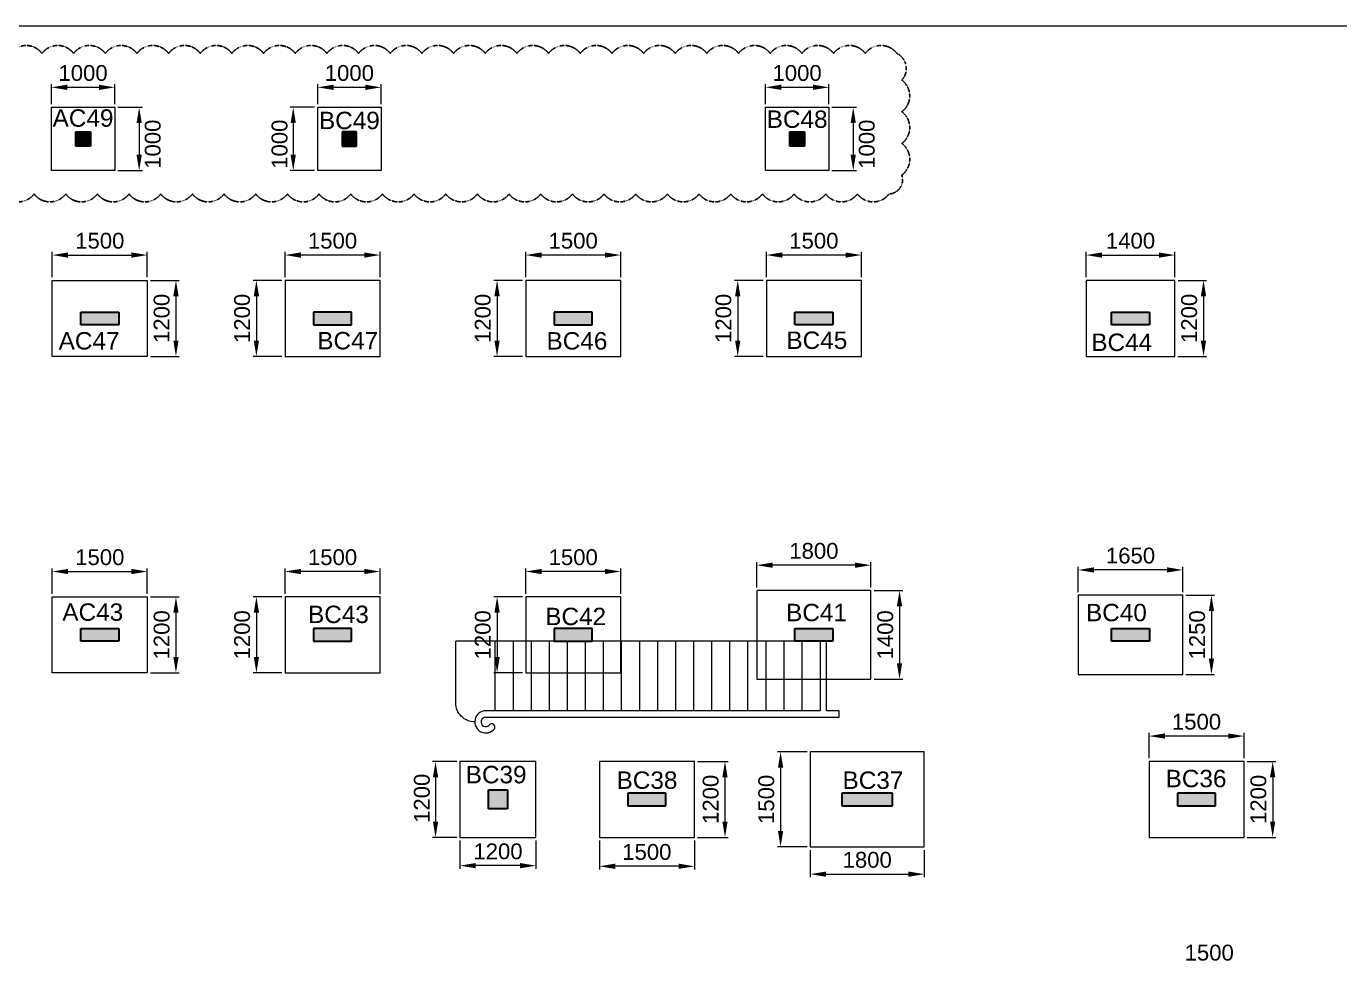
# Model space of a CAD drawing. Header units: metres. Extents: x 21100 to 202285, y -1545145 to -1477211.
# Drawn here: x 42235 to 62974, y -1500474 to -1485708 of the extents above; entities that cross this region are included whole.
import ezdxf
from ezdxf.enums import TextEntityAlignment as Align

# ---------------------------------------------------------------- set-up
doc = ezdxf.new("R2010")
doc.units = ezdxf.units.M
doc.header["$LTSCALE"] = 15
doc.header["$MEASUREMENT"] = 0
doc.linetypes.add('HIDDEN', pattern=[0.375, 0.25, -0.125])
doc.layers.add('AREA DUCT_ASC', color=3, linetype='HIDDEN')
for name, color, linetype, lineweight in [('COLUMN HATCH_ASC', 155, 'Continuous', 0), ('COLUMN_ASC', 4, 'Continuous', 30), ('DIMENSION_ASC', 251, 'Continuous', 9), ('FOOTING_ASC', 10, 'Continuous', 15), ('NEW COLUMN NO._ ASC', 7, 'Continuous', 25), ('STAIR_ASC', 150, 'Continuous', 13), ('VIEWPORT_ASC', 6, 'Continuous', 15)]:
    doc.layers.add(name, color=color, linetype=linetype, lineweight=lineweight)
doc.styles.add('ASC_DIMENSION', font='swiss.ttf', dxfattribs={"height": 250})
doc.styles.add('STANDERD ASC', font='swiss.ttf', dxfattribs={"height": 250})

msp = doc.modelspace()

# ---------------------------------------------------------------- hatches: boundary and pattern name
at = {"layer": 'COLUMN HATCH_ASC'}
h = msp.add_hatch(color=256, dxfattribs=at)
h.dxf.hatch_style = 1
h.paths.add_polyline_path([(43016.2, -1487604.1), (43016.2, -1487374.1), (43246.2, -1487374.1), (43246.2, -1487604.1)])
h = msp.add_hatch(color=256, dxfattribs=at)
h.dxf.hatch_style = 1
h.paths.add_polyline_path([(47221.2, -1487374.1), (47221.2, -1487604.1), (47451.2, -1487604.1), (47451.2, -1487374.1)])
h = msp.add_hatch(color=256, dxfattribs=at)
h.dxf.hatch_style = 1
h.paths.add_polyline_path([(54291.2, -1487604.1), (54291.2, -1487374.1), (54521.2, -1487374.1), (54521.2, -1487604.1)])
h = msp.add_hatch(color=256, dxfattribs=at)
h.dxf.hatch_style = 1
h.paths.add_polyline_path([(43095.7, -1490224.1), (43095.7, -1490424.1), (43695.7, -1490424.1), (43695.7, -1490224.1)])
h = msp.add_hatch(color=256, dxfattribs=at)
h.dxf.hatch_style = 1
h.paths.add_polyline_path([(46770.7, -1490424.1), (46770.7, -1490224.1), (47370.7, -1490224.1), (47370.7, -1490424.1)])
h = msp.add_hatch(color=256, dxfattribs=at)
h.dxf.hatch_style = 1
h.paths.add_polyline_path([(50570.7, -1490424.1), (50570.7, -1490224.1), (51170.7, -1490224.1), (51170.7, -1490424.1)])
h = msp.add_hatch(color=256, dxfattribs=at)
h.dxf.hatch_style = 1
h.paths.add_polyline_path([(54370.7, -1490224.1), (54370.7, -1490424.1), (54970.7, -1490424.1), (54970.7, -1490224.1)])
h = msp.add_hatch(color=256, dxfattribs=at)
h.dxf.hatch_style = 1
h.paths.add_polyline_path([(59370.7, -1490224.1), (59370.7, -1490424.1), (59970.7, -1490424.1), (59970.7, -1490224.1)])
h = msp.add_hatch(color=256, dxfattribs=at)
h.dxf.hatch_style = 1
h.paths.add_polyline_path([(43095.7, -1495224.1), (43095.7, -1495424.1), (43695.7, -1495424.1), (43695.7, -1495224.1)])
h = msp.add_hatch(color=256, dxfattribs=at)
h.dxf.hatch_style = 1
h.paths.add_polyline_path([(46770.7, -1495424.1), (46770.7, -1495224.1), (47370.7, -1495224.1), (47370.7, -1495424.1)])
h = msp.add_hatch(color=256, dxfattribs=at)
h.dxf.hatch_style = 1
h.paths.add_polyline_path([(50570.7, -1495424.1), (50570.7, -1495224.1), (51170.7, -1495224.1), (51170.7, -1495424.1)])
h = msp.add_hatch(color=256, dxfattribs=at)
h.dxf.hatch_style = 1
h.paths.add_polyline_path([(54370.7, -1495224.1), (54370.7, -1495424.1), (54970.7, -1495424.1), (54970.7, -1495224.1)])
h = msp.add_hatch(color=256, dxfattribs=at)
h.dxf.hatch_style = 1
h.paths.add_polyline_path([(59370.7, -1495224.1), (59370.7, -1495424.1), (59970.7, -1495424.1), (59970.7, -1495224.1)])
h = msp.add_hatch(color=256, dxfattribs=at)
h.dxf.hatch_style = 1
h.paths.add_polyline_path([(49533.3, -1497774.1), (49533.3, -1498074.1), (49833.3, -1498074.1), (49833.3, -1497774.1)])
h = msp.add_hatch(color=256, dxfattribs=at)
h.dxf.hatch_style = 1
h.paths.add_polyline_path([(51733.2, -1498024.1), (51733.2, -1497824.1), (52333.2, -1497824.1), (52333.2, -1498024.1)])
h = msp.add_hatch(color=256, dxfattribs=at)
h.dxf.hatch_style = 1
h.paths.add_polyline_path([(55113.2, -1498024.1), (55113.2, -1497824.1), (55913.2, -1497824.1), (55913.2, -1498024.1)])
h = msp.add_hatch(color=256, dxfattribs=at)
h.dxf.hatch_style = 1
h.paths.add_polyline_path([(60413.2, -1498024.1), (60413.2, -1497824.1), (61013.2, -1497824.1), (61013.2, -1498024.1)])

# ---------------------------------------------------------------- linework, layer by layer
at = {"layer": 'AREA DUCT_ASC', "color": 6}
for centre, radius, start, end in [((42231.8, -1486324.6), 312.5, 36.8699, 143.1301), ((42731.8, -1486324.6), 312.5, 36.8699, 143.1301), ((43231.8, -1486324.6), 312.5, 36.8699, 143.1301), ((43731.8, -1486324.6), 312.5, 36.8699, 143.1301), ((44231.8, -1486324.6), 312.5, 36.8699, 143.1301), ((44731.8, -1486324.6), 312.5, 36.8699, 143.1301), ((45231.8, -1486324.6), 312.5, 36.8699, 143.1301), ((45731.8, -1486324.6), 312.5, 36.8699, 143.1301), ((46231.8, -1486324.6), 312.5, 36.8699, 143.1301), ((46731.8, -1486324.6), 312.5, 36.8699, 143.1301), ((47231.8, -1486324.6), 312.5, 36.8699, 143.1301), ((47731.8, -1486324.6), 312.5, 36.8699, 143.1301), ((48231.8, -1486324.6), 312.5, 36.8699, 143.1301), ((48731.8, -1486324.6), 312.5, 36.8699, 143.1301), ((49231.8, -1486324.6), 312.5, 36.8699, 143.1301), ((49731.8, -1486324.6), 312.5, 36.8699, 143.1301), ((50231.8, -1486324.6), 312.5, 36.8699, 143.1301), ((50731.8, -1486324.6), 312.5, 36.8699, 143.1301), ((51231.8, -1486324.6), 312.5, 36.8699, 143.1301), ((51731.8, -1486324.6), 312.5, 36.8699, 143.1301), ((52231.8, -1486324.6), 312.5, 36.8699, 143.1301), ((52731.8, -1486324.6), 312.5, 36.8699, 143.1301), ((53231.8, -1486324.6), 312.5, 36.8699, 143.1301), ((53731.8, -1486324.6), 312.5, 36.8699, 143.1301), ((54231.8, -1486324.6), 312.5, 36.8699, 143.1301), ((54731.8, -1486324.6), 312.5, 36.8699, 143.1301), ((55231.8, -1486324.6), 312.5, 36.8699, 143.1301), ((55731.8, -1486324.6), 312.5, 36.8699, 143.1301), ((55862.1, -1486377.4), 268.5, 317.26316, 63.52336), ((55871.8, -1486809.6), 312.5, 306.8699, 53.1301), ((55871.8, -1487309.6), 312.5, 306.8699, 53.1301), ((55871.8, -1487809.6), 312.5, 306.8699, 53.1301), ((55846.6, -1488133.7), 225.2, 272.93625, 19.19646), ((42108.2, -1488171), 312.5, 216.8699, 323.1301), ((42608.2, -1488171), 312.5, 216.8699, 323.1301), ((43108.2, -1488171), 312.5, 216.8699, 323.1301), ((43608.2, -1488171), 312.5, 216.8699, 323.1301), ((44108.2, -1488171), 312.5, 216.8699, 323.1301), ((44608.2, -1488171), 312.5, 216.8699, 323.1301), ((45108.2, -1488171), 312.5, 216.8699, 323.1301), ((45608.2, -1488171), 312.5, 216.8699, 323.1301), ((46108.2, -1488171), 312.5, 216.8699, 323.1301), ((46608.2, -1488171), 312.5, 216.8699, 323.1301), ((47108.2, -1488171), 312.5, 216.8699, 323.1301), ((47608.2, -1488171), 312.5, 216.8699, 323.1301), ((48108.2, -1488171), 312.5, 216.8699, 323.1301), ((48608.2, -1488171), 312.5, 216.8699, 323.1301), ((49108.2, -1488171), 312.5, 216.8699, 323.1301), ((49608.2, -1488171), 312.5, 216.8699, 323.1301), ((50108.2, -1488171), 312.5, 216.8699, 323.1301), ((50608.2, -1488171), 312.5, 216.8699, 323.1301), ((51108.2, -1488171), 312.5, 216.8699, 323.1301), ((51608.2, -1488171), 312.5, 216.8699, 323.1301), ((52108.2, -1488171), 312.5, 216.8699, 323.1301), ((52608.2, -1488171), 312.5, 216.8699, 323.1301), ((53108.2, -1488171), 312.5, 216.8699, 323.1301), ((53608.2, -1488171), 312.5, 216.8699, 323.1301), ((54108.2, -1488171), 312.5, 216.8699, 323.1301), ((54608.2, -1488171), 312.5, 216.8699, 323.1301), ((55108.2, -1488171), 312.5, 216.8699, 323.1301), ((55608.2, -1488171), 312.5, 216.8699, 323.1301)]:
    msp.add_arc(centre, radius, start, end, dxfattribs=at)
at = {"layer": 'COLUMN_ASC'}
for p, q in [((43016.2, -1487374.1, 0), (43246.2, -1487374.1, 0)), ((43016.2, -1487604.1, 0), (43016.2, -1487374.1, 0)), ((43246.2, -1487374.1, 0), (43246.2, -1487604.1, 0)), ((47451.2, -1487374.1, 0), (47221.2, -1487374.1, 0)), ((47221.2, -1487374.1, 0), (47221.2, -1487604.1, 0)), ((47451.2, -1487604.1, 0), (47451.2, -1487374.1, 0)), ((54291.2, -1487374.1, 0), (54521.2, -1487374.1, 0)), ((54291.2, -1487604.1, 0), (54291.2, -1487374.1, 0)), ((54521.2, -1487374.1, 0), (54521.2, -1487604.1, 0)), ((43246.2, -1487604.1, 0), (43016.2, -1487604.1, 0)), ((47221.2, -1487604.1, 0), (47451.2, -1487604.1, 0)), ((54521.2, -1487604.1, 0), (54291.2, -1487604.1, 0)), ((43095.7, -1490424.1, 0), (43095.7, -1490224.1, 0)), ((43095.7, -1490224.1, 0), (43695.7, -1490224.1, 0)), ((43695.7, -1490224.1, 0), (43695.7, -1490424.1, 0)), ((47370.7, -1490224.1, 0), (46770.7, -1490224.1, 0)), ((46770.7, -1490224.1, 0), (46770.7, -1490424.1, 0)), ((47370.7, -1490424.1, 0), (47370.7, -1490224.1, 0)), ((51170.7, -1490224.1, 0), (50570.7, -1490224.1, 0)), ((50570.7, -1490224.1, 0), (50570.7, -1490424.1, 0)), ((51170.7, -1490424.1, 0), (51170.7, -1490224.1, 0)), ((54370.7, -1490424.1, 0), (54370.7, -1490224.1, 0)), ((54370.7, -1490224.1, 0), (54970.7, -1490224.1, 0)), ((54970.7, -1490224.1, 0), (54970.7, -1490424.1, 0)), ((59370.7, -1490424.1, 0), (59370.7, -1490224.1, 0)), ((59370.7, -1490224.1, 0), (59970.7, -1490224.1, 0)), ((59970.7, -1490224.1, 0), (59970.7, -1490424.1, 0)), ((43695.7, -1490424.1, 0), (43095.7, -1490424.1, 0)), ((46770.7, -1490424.1, 0), (47370.7, -1490424.1, 0)), ((50570.7, -1490424.1, 0), (51170.7, -1490424.1, 0)), ((54970.7, -1490424.1, 0), (54370.7, -1490424.1, 0)), ((59970.7, -1490424.1, 0), (59370.7, -1490424.1, 0)), ((43095.7, -1495424.1, 0), (43095.7, -1495224.1, 0)), ((43095.7, -1495224.1, 0), (43695.7, -1495224.1, 0)), ((43695.7, -1495224.1, 0), (43695.7, -1495424.1, 0)), ((47370.7, -1495224.1, 0), (46770.7, -1495224.1, 0)), ((46770.7, -1495224.1, 0), (46770.7, -1495424.1, 0)), ((47370.7, -1495424.1, 0), (47370.7, -1495224.1, 0)), ((51170.7, -1495224.1, 0), (50570.7, -1495224.1, 0)), ((50570.7, -1495224.1, 0), (50570.7, -1495424.1, 0)), ((51170.7, -1495424.1, 0), (51170.7, -1495224.1, 0)), ((54370.7, -1495424.1, 0), (54370.7, -1495224.1, 0)), ((54370.7, -1495224.1, 0), (54970.7, -1495224.1, 0)), ((54970.7, -1495224.1, 0), (54970.7, -1495424.1, 0)), ((59370.7, -1495424.1, 0), (59370.7, -1495224.1, 0)), ((59370.7, -1495224.1, 0), (59970.7, -1495224.1, 0)), ((59970.7, -1495224.1, 0), (59970.7, -1495424.1, 0)), ((43695.7, -1495424.1, 0), (43095.7, -1495424.1, 0)), ((46770.7, -1495424.1, 0), (47370.7, -1495424.1, 0)), ((50570.7, -1495424.1, 0), (51170.7, -1495424.1, 0)), ((54970.7, -1495424.1, 0), (54370.7, -1495424.1, 0)), ((59970.7, -1495424.1, 0), (59370.7, -1495424.1, 0)), ((49533.3, -1497774.1, 0), (49833.3, -1497774.1, 0)), ((49533.3, -1498074.1, 0), (49533.3, -1497774.1, 0)), ((49833.3, -1497774.1, 0), (49833.3, -1498074.1, 0)), ((52333.2, -1497824.1, 0), (51733.2, -1497824.1, 0)), ((51733.2, -1497824.1, 0), (51733.2, -1498024.1, 0)), ((51733.2, -1498024.1, 0), (52333.2, -1498024.1, 0)), ((52333.2, -1498024.1, 0), (52333.2, -1497824.1, 0)), ((55913.2, -1497824.1, 0), (55113.2, -1497824.1, 0)), ((55113.2, -1497824.1, 0), (55113.2, -1498024.1, 0)), ((55113.2, -1498024.1, 0), (55913.2, -1498024.1, 0)), ((55913.2, -1498024.1, 0), (55913.2, -1497824.1, 0)), ((61013.2, -1497824.1, 0), (60413.2, -1497824.1, 0)), ((60413.2, -1497824.1, 0), (60413.2, -1498024.1, 0)), ((60413.2, -1498024.1, 0), (61013.2, -1498024.1, 0)), ((61013.2, -1498024.1, 0), (61013.2, -1497824.1, 0)), ((49833.3, -1498074.1, 0), (49533.3, -1498074.1, 0))]:
    msp.add_line(p, q, dxfattribs=at)
at = {"layer": 'DIMENSION_ASC'}
for p, q in [((42631.2, -1486939.1, 0), (42631.2, -1486623.2, 0)), ((42881.2, -1486673.2, 0), (43381.2, -1486673.2, 0)), ((43631.2, -1486939.1, 0), (43631.2, -1486623.2, 0)), ((46836.2, -1486939.1, 0), (46836.2, -1486623.2, 0)), ((47086.2, -1486673.2, 0), (47586.2, -1486673.2, 0)), ((47836.2, -1486939.1, 0), (47836.2, -1486623.2, 0)), ((53906.2, -1486939.1, 0), (53906.2, -1486623.2, 0)), ((54156.2, -1486673.2, 0), (54656.2, -1486673.2, 0)), ((54906.2, -1486939.1, 0), (54906.2, -1486623.2, 0)), ((43681.2, -1486989.1, 0), (44067.3, -1486989.1, 0)), ((46786.2, -1486989.1, 0), (46400.1, -1486989.1, 0)), ((54956.2, -1486989.1, 0), (55342.3, -1486989.1, 0)), ((44017.3, -1487239.1, 0), (44017.3, -1487739.1, 0)), ((46450.1, -1487239.1, 0), (46450.1, -1487739.1, 0)), ((55292.3, -1487239.1, 0), (55292.3, -1487739.1, 0)), ((43681.2, -1487989.1, 0), (44067.3, -1487989.1, 0)), ((46786.2, -1487989.1, 0), (46400.1, -1487989.1, 0)), ((54956.2, -1487989.1, 0), (55342.3, -1487989.1, 0)), ((42645.7, -1489674.1, 0), (42645.7, -1489273.5, 0)), ((44145.7, -1489674.1, 0), (44145.7, -1489273.5, 0)), ((46320.7, -1489674.1, 0), (46320.7, -1489273.5, 0)), ((47820.7, -1489674.1, 0), (47820.7, -1489273.5, 0)), ((50120.6, -1489674.2, 0), (50120.6, -1489273.5, 0)), ((51620.6, -1489674.2, 0), (51620.6, -1489273.5, 0)), ((53920.9, -1489674.2, 0), (53920.9, -1489273.6, 0)), ((55420.9, -1489674.2, 0), (55420.9, -1489273.6, 0)), ((58970.7, -1489674.1, 0), (58970.7, -1489273.5, 0)), ((60370.7, -1489674.1, 0), (60370.7, -1489273.5, 0)), ((42895.7, -1489323.5, 0), (43895.7, -1489323.5, 0)), ((47570.7, -1489323.5, 0), (46570.7, -1489323.5, 0)), ((51370.6, -1489323.5, 0), (50370.6, -1489323.5, 0)), ((55170.9, -1489323.6, 0), (54170.9, -1489323.6, 0)), ((59220.7, -1489323.5, 0), (60120.7, -1489323.5, 0)), ((44195.7, -1489724.1, 0), (44648, -1489724.1, 0)), ((46270.7, -1489724.1, 0), (45818.4, -1489724.1, 0)), ((50070.6, -1489724.2, 0), (49618.3, -1489724.2, 0)), ((53870.9, -1489724.2, 0), (53418.6, -1489724.2, 0)), ((60420.7, -1489724.1, 0), (60873, -1489724.1, 0)), ((44598, -1489974.1, 0), (44598, -1490674.1, 0)), ((45868.4, -1489974.1, 0), (45868.4, -1490674.1, 0)), ((49668.3, -1489974.2, 0), (49668.3, -1490674.2, 0)), ((53468.6, -1489974.2, 0), (53468.6, -1490674.2, 0)), ((60823, -1489974.1, 0), (60823, -1490674.1, 0)), ((44195.7, -1490924.1, 0), (44648, -1490924.1, 0)), ((46270.7, -1490924.1, 0), (45818.4, -1490924.1, 0)), ((50070.6, -1490924.2, 0), (49618.3, -1490924.2, 0)), ((53870.9, -1490924.2, 0), (53418.6, -1490924.2, 0)), ((60418.2, -1490924.1, 0), (60873, -1490924.1, 0)), ((42645.7, -1494674.1, 0), (42645.7, -1494273.5, 0)), ((44145.7, -1494674.1, 0), (44145.7, -1494273.5, 0)), ((46321, -1494674.1, 0), (46321, -1494273.5, 0)), ((47821, -1494674.1, 0), (47821, -1494273.5, 0)), ((50121, -1494674.1, 0), (50121, -1494273.5, 0)), ((51621, -1494674.1, 0), (51621, -1494273.5, 0)), ((53771.2, -1494574.2, 0), (53771.2, -1494173.5, 0)), ((55321.2, -1494223.5, 0), (54021.2, -1494223.5, 0)), ((55571.2, -1494574.2, 0), (55571.2, -1494173.5, 0)), ((58846, -1494649.2, 0), (58846, -1494248.5, 0)), ((60496, -1494649.2, 0), (60496, -1494248.5, 0)), ((42895.7, -1494323.5, 0), (43895.7, -1494323.5, 0)), ((47571, -1494323.5, 0), (46571, -1494323.5, 0)), ((51371, -1494323.5, 0), (50371, -1494323.5, 0)), ((60246, -1494298.5, 0), (59096, -1494298.5, 0)), ((55621.2, -1494624.2, 0), (56073.5, -1494624.2, 0)), ((60546, -1494699.2, 0), (60998.4, -1494699.2, 0)), ((44195.7, -1494724.1, 0), (44648, -1494724.1, 0)), ((46271, -1494724.1, 0), (45818.7, -1494724.1, 0)), ((50071, -1494724.1, 0), (49618.6, -1494724.1, 0)), ((56023.5, -1494874.2, 0), (56023.5, -1495774.2, 0)), ((44598, -1494974.1, 0), (44598, -1495674.1, 0)), ((45868.7, -1494974.1, 0), (45868.7, -1495674.1, 0)), ((49668.6, -1494974.1, 0), (49668.6, -1495674.1, 0)), ((60948.4, -1494949.2, 0), (60948.4, -1495699.2, 0)), ((44195.7, -1495924.1, 0), (44648, -1495924.1, 0)), ((46271, -1495924.1, 0), (45818.7, -1495924.1, 0)), ((50071, -1495924.1, 0), (49618.6, -1495924.1, 0)), ((60546, -1495949.2, 0), (60998.4, -1495949.2, 0)), ((55621.2, -1496024.2, 0), (56073.5, -1496024.2, 0)), ((59963.2, -1497274.2, 0), (59963.2, -1496873.5, 0)), ((61213.2, -1496923.5, 0), (60213.2, -1496923.5, 0)), ((61463.2, -1497274.2, 0), (61463.2, -1496873.5, 0)), ((54563.2, -1497174.1, 0), (54095.2, -1497174.1, 0)), ((49033.1, -1497324.1, 0), (48647, -1497324.1, 0)), ((52833.4, -1497324.1, 0), (53317.4, -1497324.1, 0)), ((61513.2, -1497324.1, 0), (61965.6, -1497324.1, 0)), ((48697, -1497574.1, 0), (48697, -1498274.1, 0)), ((53267.4, -1497574.1, 0), (53267.4, -1498274.1, 0)), ((54145.2, -1497424.1, 0), (54145.2, -1498424.1, 0)), ((61915.6, -1497574.1, 0), (61915.6, -1498274.1, 0)), ((49033.1, -1498524.1, 0), (48647, -1498524.1, 0)), ((49083.1, -1498574.1, 0), (49083.1, -1499021.2, 0)), ((50283.1, -1498574.1, 0), (50283.1, -1499021.2, 0)), ((51283.4, -1498574.1, 0), (51283.4, -1499030.9, 0)), ((52783.4, -1498574.1, 0), (52783.4, -1499030.9, 0)), ((52833.4, -1498524.1, 0), (53317.4, -1498524.1, 0)), ((61513.2, -1498524.1, 0), (61965.6, -1498524.1, 0)), ((54563.2, -1498674.1, 0), (54095.2, -1498674.1, 0)), ((54613.2, -1498724.1, 0), (54613.2, -1499155.6, 0)), ((56413.2, -1498724.1, 0), (56413.2, -1499155.6, 0)), ((50033.1, -1498971.2, 0), (49333.1, -1498971.2, 0)), ((52533.4, -1498980.9, 0), (51533.4, -1498980.9, 0)), ((54863.2, -1499105.6, 0), (56163.2, -1499105.6, 0))]:
    msp.add_line(p, q, dxfattribs=at)
for points in [[(42881.2, -1486631.5, 0), (42881.2, -1486714.8, 0), (42631.2, -1486673.2, 0)], [(43381.2, -1486714.8, 0), (43381.2, -1486631.5, 0), (43631.2, -1486673.2, 0)], [(47086.2, -1486631.5, 0), (47086.2, -1486714.8, 0), (46836.2, -1486673.2, 0)], [(47586.2, -1486714.8, 0), (47586.2, -1486631.5, 0), (47836.2, -1486673.2, 0)], [(54156.2, -1486631.5, 0), (54156.2, -1486714.8, 0), (53906.2, -1486673.2, 0)], [(54656.2, -1486714.8, 0), (54656.2, -1486631.5, 0), (54906.2, -1486673.2, 0)], [(44059, -1487239.1, 0), (43975.7, -1487239.1, 0), (44017.3, -1486989.1, 0)], [(46491.8, -1487239.1, 0), (46408.4, -1487239.1, 0), (46450.1, -1486989.1, 0)], [(55334, -1487239.1, 0), (55250.7, -1487239.1, 0), (55292.3, -1486989.1, 0)], [(43975.7, -1487739.1, 0), (44059, -1487739.1, 0), (44017.3, -1487989.1, 0)], [(46408.4, -1487739.1, 0), (46491.8, -1487739.1, 0), (46450.1, -1487989.1, 0)], [(55250.7, -1487739.1, 0), (55334, -1487739.1, 0), (55292.3, -1487989.1, 0)], [(42895.7, -1489281.8, 0), (42895.7, -1489365.2, 0), (42645.7, -1489323.5, 0)], [(43895.7, -1489365.2, 0), (43895.7, -1489281.8, 0), (44145.7, -1489323.5, 0)], [(46570.7, -1489281.8, 0), (46570.7, -1489365.2, 0), (46320.7, -1489323.5, 0)], [(47570.7, -1489365.2, 0), (47570.7, -1489281.8, 0), (47820.7, -1489323.5, 0)], [(50370.6, -1489281.9, 0), (50370.6, -1489365.2, 0), (50120.6, -1489323.5, 0)], [(51370.6, -1489365.2, 0), (51370.6, -1489281.9, 0), (51620.6, -1489323.5, 0)], [(54170.9, -1489281.9, 0), (54170.9, -1489365.2, 0), (53920.9, -1489323.6, 0)], [(55170.9, -1489365.2, 0), (55170.9, -1489281.9, 0), (55420.9, -1489323.6, 0)], [(59220.7, -1489281.8, 0), (59220.7, -1489365.2, 0), (58970.7, -1489323.5, 0)], [(60120.7, -1489365.2, 0), (60120.7, -1489281.8, 0), (60370.7, -1489323.5, 0)], [(44639.7, -1489974.1, 0), (44556.4, -1489974.1, 0), (44598, -1489724.1, 0)], [(45910.1, -1489974.1, 0), (45826.7, -1489974.1, 0), (45868.4, -1489724.1, 0)], [(49710, -1489974.2, 0), (49626.7, -1489974.2, 0), (49668.3, -1489724.2, 0)], [(53510.2, -1489974.2, 0), (53426.9, -1489974.2, 0), (53468.6, -1489724.2, 0)], [(60864.7, -1489974.1, 0), (60781.4, -1489974.1, 0), (60823, -1489724.1, 0)], [(44556.4, -1490674.1, 0), (44639.7, -1490674.1, 0), (44598, -1490924.1, 0)], [(45826.7, -1490674.1, 0), (45910.1, -1490674.1, 0), (45868.4, -1490924.1, 0)], [(49626.7, -1490674.2, 0), (49710, -1490674.2, 0), (49668.3, -1490924.2, 0)], [(53426.9, -1490674.2, 0), (53510.2, -1490674.2, 0), (53468.6, -1490924.2, 0)], [(60781.4, -1490674.1, 0), (60864.7, -1490674.1, 0), (60823, -1490924.1, 0)], [(42895.7, -1494281.8, 0), (42895.7, -1494365.2, 0), (42645.7, -1494323.5, 0)], [(43895.7, -1494365.2, 0), (43895.7, -1494281.8, 0), (44145.7, -1494323.5, 0)], [(46571, -1494281.8, 0), (46571, -1494365.1, 0), (46321, -1494323.5, 0)], [(47571, -1494365.1, 0), (47571, -1494281.8, 0), (47821, -1494323.5, 0)], [(50371, -1494281.8, 0), (50371, -1494365.2, 0), (50121, -1494323.5, 0)], [(51371, -1494365.2, 0), (51371, -1494281.8, 0), (51621, -1494323.5, 0)], [(54021.2, -1494181.9, 0), (54021.2, -1494265.2, 0), (53771.2, -1494223.5, 0)], [(55321.2, -1494265.2, 0), (55321.2, -1494181.9, 0), (55571.2, -1494223.5, 0)], [(59096, -1494256.9, 0), (59096, -1494340.2, 0), (58846, -1494298.5, 0)], [(60246, -1494340.2, 0), (60246, -1494256.9, 0), (60496, -1494298.5, 0)], [(56065.2, -1494874.2, 0), (55981.9, -1494874.2, 0), (56023.5, -1494624.2, 0)], [(60990, -1494949.2, 0), (60906.7, -1494949.2, 0), (60948.4, -1494699.2, 0)], [(44639.7, -1494974.1, 0), (44556.4, -1494974.1, 0), (44598, -1494724.1, 0)], [(45910.4, -1494974.1, 0), (45827.1, -1494974.1, 0), (45868.7, -1494724.1, 0)], [(49710.3, -1494974.1, 0), (49627, -1494974.1, 0), (49668.6, -1494724.1, 0)], [(44556.4, -1495674.1, 0), (44639.7, -1495674.1, 0), (44598, -1495924.1, 0)], [(45827.1, -1495674.1, 0), (45910.4, -1495674.1, 0), (45868.7, -1495924.1, 0)], [(49627, -1495674.1, 0), (49710.3, -1495674.1, 0), (49668.6, -1495924.1, 0)], [(60906.7, -1495699.2, 0), (60990, -1495699.2, 0), (60948.4, -1495949.2, 0)], [(55981.9, -1495774.2, 0), (56065.2, -1495774.2, 0), (56023.5, -1496024.2, 0)], [(60213.2, -1496881.8, 0), (60213.2, -1496965.2, 0), (59963.2, -1496923.5, 0)], [(61213.2, -1496965.2, 0), (61213.2, -1496881.8, 0), (61463.2, -1496923.5, 0)], [(54186.9, -1497424.1, 0), (54103.5, -1497424.1, 0), (54145.2, -1497174.1, 0)], [(48738.7, -1497574.1, 0), (48655.3, -1497574.1, 0), (48697, -1497324.1, 0)], [(53309, -1497574.1, 0), (53225.7, -1497574.1, 0), (53267.4, -1497324.1, 0)], [(61957.2, -1497574.1, 0), (61873.9, -1497574.1, 0), (61915.6, -1497324.1, 0)], [(48655.3, -1498274.1, 0), (48738.7, -1498274.1, 0), (48697, -1498524.1, 0)], [(53225.7, -1498274.1, 0), (53309, -1498274.1, 0), (53267.4, -1498524.1, 0)], [(54103.5, -1498424.1, 0), (54186.9, -1498424.1, 0), (54145.2, -1498674.1, 0)], [(61873.9, -1498274.1, 0), (61957.2, -1498274.1, 0), (61915.6, -1498524.1, 0)], [(49333.1, -1498929.5, 0), (49333.1, -1499012.9, 0), (49083.1, -1498971.2, 0)], [(50033.1, -1499012.9, 0), (50033.1, -1498929.5, 0), (50283.1, -1498971.2, 0)], [(51533.4, -1498939.2, 0), (51533.4, -1499022.6, 0), (51283.4, -1498980.9, 0)], [(52533.4, -1499022.6, 0), (52533.4, -1498939.2, 0), (52783.4, -1498980.9, 0)], [(54863.2, -1499064, 0), (54863.2, -1499147.3, 0), (54613.2, -1499105.6, 0)], [(56163.2, -1499147.3, 0), (56163.2, -1499064, 0), (56413.2, -1499105.6, 0)]]:
    msp.add_solid(points, dxfattribs=at)
at = {"layer": 'FOOTING_ASC'}
for p, q in [((42631.2, -1487989.1, 0), (42631.2, -1486989.1, 0)), ((42631.2, -1486989.1, 0), (43631.2, -1486989.1, 0)), ((43631.2, -1486989.1, 0), (43631.2, -1487989.1, 0)), ((46836.2, -1487989.1, 0), (46836.2, -1486989.1, 0)), ((46836.2, -1486989.1, 0), (47836.2, -1486989.1, 0)), ((47836.2, -1486989.1, 0), (47836.2, -1487989.1, 0)), ((53906.2, -1487989.1, 0), (53906.2, -1486989.1, 0)), ((53906.2, -1486989.1, 0), (54906.2, -1486989.1, 0)), ((54906.2, -1486989.1, 0), (54906.2, -1487989.1, 0)), ((43631.2, -1487989.1, 0), (42631.2, -1487989.1, 0)), ((47836.2, -1487989.1, 0), (46836.2, -1487989.1, 0)), ((54906.2, -1487989.1, 0), (53906.2, -1487989.1, 0)), ((42645.7, -1490924.1, 0), (42645.7, -1489724.1, 0)), ((42645.7, -1489724.1, 0), (44145.7, -1489724.1, 0)), ((44145.7, -1489724.1, 0), (44145.7, -1490924.1, 0)), ((47820.7, -1489724.1, 0), (46320.7, -1489724.1, 0)), ((46320.7, -1489724.1, 0), (46320.7, -1490924.1, 0)), ((47820.7, -1490924.1, 0), (47820.7, -1489724.1, 0)), ((51620.6, -1489724.2, 0), (50120.6, -1489724.2, 0)), ((50120.6, -1489724.2, 0), (50120.6, -1490924.2, 0)), ((51620.6, -1490924.2, 0), (51620.6, -1489724.2, 0)), ((55420.9, -1489724.2, 0), (53920.9, -1489724.2, 0)), ((53920.9, -1489724.2, 0), (53920.9, -1490924.2, 0)), ((55420.9, -1490924.2, 0), (55420.9, -1489724.2, 0)), ((58970.7, -1489724.1, 0), (58970.7, -1490924.1, 0)), ((60370.7, -1489724.1, 0), (58970.7, -1489724.1, 0)), ((60370.7, -1490924.1, 0), (60370.7, -1489724.1, 0)), ((44145.7, -1490924.1, 0), (42645.7, -1490924.1, 0)), ((46320.7, -1490924.1, 0), (47820.7, -1490924.1, 0)), ((50120.6, -1490924.2, 0), (51620.6, -1490924.2, 0)), ((53920.9, -1490924.2, 0), (55420.9, -1490924.2, 0)), ((58970.7, -1490924.1, 0), (60370.7, -1490924.1, 0)), ((55571.2, -1494624.2, 0), (53771.2, -1494624.2, 0)), ((53771.2, -1494624.2, 0), (53771.2, -1496024.2, 0)), ((55571.2, -1496024.2, 0), (55571.2, -1494624.2, 0)), ((60496, -1494699.2, 0), (58846, -1494699.2, 0)), ((58846, -1494699.2, 0), (58846, -1495949.2, 0)), ((60496, -1495949.2, 0), (60496, -1494699.2, 0)), ((42645.7, -1495924.1, 0), (42645.7, -1494724.1, 0)), ((42645.7, -1494724.1, 0), (44145.7, -1494724.1, 0)), ((44145.7, -1494724.1, 0), (44145.7, -1495924.1, 0)), ((47821, -1494724.1, 0), (46321, -1494724.1, 0)), ((46321, -1494724.1, 0), (46321, -1495924.1, 0)), ((47821, -1495924.1, 0), (47821, -1494724.1, 0)), ((51621, -1494724.1, 0), (50121, -1494724.1, 0)), ((50121, -1494724.1, 0), (50121, -1495924.1, 0)), ((51621, -1495924.1, 0), (51621, -1494724.1, 0)), ((44145.7, -1495924.1, 0), (42645.7, -1495924.1, 0)), ((46321, -1495924.1, 0), (47821, -1495924.1, 0)), ((50121, -1495924.1, 0), (51621, -1495924.1, 0)), ((58846, -1495949.2, 0), (60496, -1495949.2, 0)), ((53771.2, -1496024.2, 0), (55571.2, -1496024.2, 0)), ((54613.2, -1497174.1, 0), (54613.2, -1498674.1, 0)), ((56413.2, -1497174.1, 0), (54613.2, -1497174.1, 0)), ((56413.2, -1498674.1, 0), (56413.2, -1497174.1, 0)), ((50283.1, -1497324.1, 0), (49083.1, -1497324.1, 0)), ((49083.1, -1497324.1, 0), (49083.1, -1498524.1, 0)), ((50283.1, -1498524.1, 0), (50283.1, -1497324.1, 0)), ((52783.4, -1497324.1, 0), (51283.4, -1497324.1, 0)), ((51283.4, -1497324.1, 0), (51283.4, -1498524.1, 0)), ((52783.4, -1498524.1, 0), (52783.4, -1497324.1, 0)), ((61463.2, -1497324.1, 0), (59963.2, -1497324.1, 0)), ((59963.2, -1497324.1, 0), (59963.2, -1498524.1, 0)), ((61463.2, -1498524.1, 0), (61463.2, -1497324.1, 0)), ((49083.1, -1498524.1, 0), (50283.1, -1498524.1, 0)), ((51283.4, -1498524.1, 0), (52783.4, -1498524.1, 0)), ((59963.2, -1498524.1, 0), (61463.2, -1498524.1, 0)), ((54613.2, -1498674.1, 0), (56413.2, -1498674.1, 0))]:
    msp.add_line(p, q, dxfattribs=at)
at = {"layer": 'STAIR_ASC'}
for p, q in [((54870.7, -1495424.1, 0), (49015.7, -1495424.1, 0)), ((49640.7, -1496524.1, 0), (49640.7, -1495424.1, 0)), ((49925.7, -1496524.1, 0), (49925.7, -1495424.1, 0)), ((50210.7, -1496524.1, 0), (50210.7, -1495424.1, 0)), ((50495.7, -1496524.1, 0), (50495.7, -1495424.1, 0)), ((50780.7, -1496524.1, 0), (50780.7, -1495424.1, 0)), ((51065.7, -1496524.1, 0), (51065.7, -1495424.1, 0)), ((51350.7, -1496524.1, 0), (51350.7, -1495424.1, 0)), ((51635.7, -1496524.1, 0), (51635.7, -1495424.1, 0)), ((51920.7, -1496524.1, 0), (51920.7, -1495424.1, 0)), ((52205.7, -1496524.1, 0), (52205.7, -1495424.1, 0)), ((52490.7, -1496524.1, 0), (52490.7, -1495424.1, 0)), ((52775.7, -1496524.1, 0), (52775.7, -1495424.1, 0)), ((53060.7, -1496524.1, 0), (53060.7, -1495424.1, 0)), ((53345.7, -1496524.1, 0), (53345.7, -1495424.1, 0)), ((53630.7, -1496524.1, 0), (53630.7, -1495424.1, 0)), ((53915.7, -1496524.1, 0), (53915.7, -1495424.1, 0)), ((54200.7, -1496524.1, 0), (54200.7, -1495424.1, 0)), ((54485.7, -1496524.1, 0), (54485.7, -1495424.1, 0)), ((54770.7, -1495424.1, 0), (54770.7, -1496524.1, 0)), ((54870.7, -1496524.1, 0), (54870.7, -1495424.1, 0)), ((54770.7, -1496524.1, 0), (49490.7, -1496524.1, 0)), ((55070.7, -1496524.1, 0), (54870.7, -1496524.1, 0)), ((55070.7, -1496624.1, 0), (55070.7, -1496524.1, 0)), ((49490.7, -1496624.1, 0), (55070.7, -1496624.1, 0))]:
    msp.add_line(p, q, dxfattribs=at)
at = {"layer": 'STAIR_ASC', "elevation": 0}
msp.add_lwpolyline([(49315.7, -1496699.1), (49315.7, -1496699.1, -0.4142136), (49015.7, -1496399.1), (49015.7, -1495424.1)], format="xyb", dxfattribs=at)
at = {"layer": 'STAIR_ASC'}
for centre, radius, start, end in [((49490.7, -1496699.1, 0), 175, 90, 320.98467), ((49491, -1496699.2, 0), 75.1, 90.23557, 316.21758), ((49586, -1496780.3, 0), 50, 324.50976, 144.50976)]:
    msp.add_arc(centre, radius, start, end, dxfattribs=at)
at = {"layer": 'VIEWPORT_ASC'}
msp.add_line((105200.3, -1485708.3), (21100.3, -1485708.3), dxfattribs=at)

# ---------------------------------------------------------------- texts
at = {"layer": 'DIMENSION_ASC', "color": 7, "char_height": 250, "attachment_point": 5, "style": 'ASC_DIMENSION'}
for s, insert in [('\\A1;1000', (43131.2, -1486448.2, 0)), ('\\A1;1000', (47336.2, -1486448.2, 0)), ('\\A1;1000', (54406.2, -1486448.2, 0)), ('\\A1;1500', (43395.7, -1489098.5, 0)), ('\\A1;1500', (47070.7, -1489098.5, 0)), ('\\A1;1500', (50870.6, -1489098.5, 0)), ('\\A1;1500', (54670.9, -1489098.6, 0)), ('\\A1;1400', (59670.7, -1489098.5, 0)), ('\\A1;1800', (54671.2, -1493998.5, 0)), ('\\A1;1500', (43395.7, -1494098.5, 0)), ('\\A1;1500', (47071, -1494098.5, 0)), ('\\A1;1500', (50871, -1494098.5, 0)), ('\\A1;1650', (59671, -1494073.5, 0)), ('\\A1;1500', (60713.2, -1496698.5, 0)), ('\\A1;1200', (49683.1, -1498746.2, 0)), ('\\A1;1500', (52033.4, -1498755.9, 0)), ('\\A1;1800', (55513.2, -1498880.6, 0)), ('\\A1;1500', (60913.4, -1500346.8, 0))]:
    msp.add_mtext(s, dxfattribs=dict(at, insert=insert))
at = {"layer": 'DIMENSION_ASC', "color": 7, "char_height": 250, "attachment_point": 5, "rotation": 90, "style": 'ASC_DIMENSION'}
for s, insert in [('\\A1;1000', (44232.2, -1487572, 0)), ('\\A1;1000', (46235.2, -1487572, 0)), ('\\A1;1000', (55507.2, -1487572, 0)), ('\\A1;1200', (44373, -1490324.1, 0)), ('\\A1;1200', (45643.4, -1490324.1, 0)), ('\\A1;1200', (49443.3, -1490324.2, 0)), ('\\A1;1200', (53243.6, -1490324.2, 0)), ('\\A1;1200', (60598, -1490324.1, 0)), ('\\A1;1200', (44373, -1495324.1, 0)), ('\\A1;1200', (45643.7, -1495324.1, 0)), ('\\A1;1200', (49443.6, -1495324.1, 0)), ('\\A1;1400', (55798.5, -1495324.2, 0)), ('\\A1;1250', (60723.4, -1495324.2, 0)), ('\\A1;1200', (48482.1, -1497907, 0)), ('\\A1;1200', (53042.4, -1497924.1, 0)), ('\\A1;1500', (53920.2, -1497924.1, 0)), ('\\A1;1200', (61690.6, -1497924.1, 0))]:
    msp.add_mtext(s, dxfattribs=dict(at, insert=insert))
at = {"layer": 'NEW COLUMN NO._ ASC', "color": 3, "style": 'STANDERD ASC'}
for s, p in [('AC49', (43131.1, -1487378.5, 4047.6)), ('BC48', (54406.7, -1487396.3, 4047.6)), ('BC49', (47336.3, -1487416.5, 4047.6)), ('AC47', (43226.5, -1490898.5, 4047.6)), ('BC47', (47309.9, -1490896.2, 4047.6)), ('BC46', (50929.9, -1490899.3, 4047.6)), ('BC45', (54718.2, -1490889.4, 0)), ('BC44', (59531.9, -1490921.7, 0)), ('AC43', (43284.6, -1495184.9, 0)), ('BC43', (47163.7, -1495220.6, 0)), ('BC42', (50909.6, -1495253.7)), ('BC41', (54712.9, -1495191.7, 0)), ('BC40', (59448, -1495192.1, 0)), ('BC39', (49653.9, -1497752.5, 0)), ('BC38', (52036.2, -1497839.9, 4047.6)), ('BC37', (55603.9, -1497840.9, 0)), ('BC36', (60705.2, -1497814.4))]:
    msp.add_text(s, height=275, dxfattribs=at).set_placement(p, align=Align.BOTTOM_CENTER)

doc.saveas('drawing.dxf')
